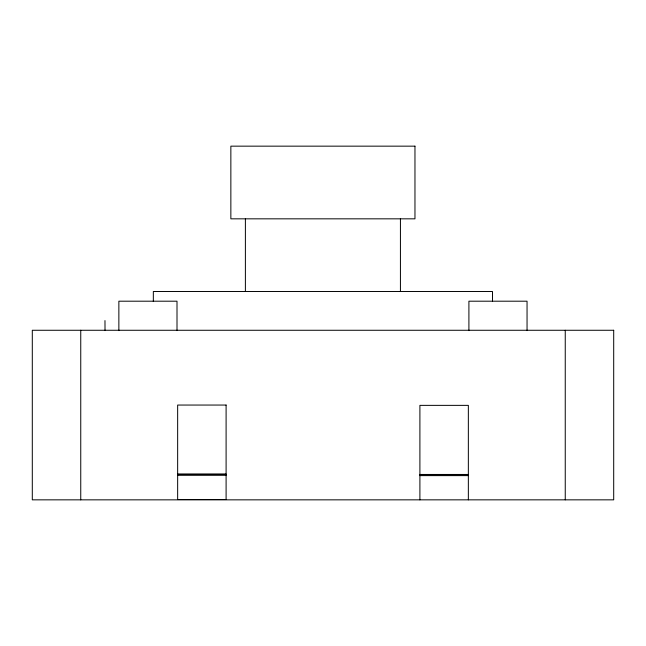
<?xml version="1.0" encoding="UTF-8"?>
<svg xmlns="http://www.w3.org/2000/svg" width="646" height="646" viewBox="0 0 646 646"><rect width="100%" height="100%" fill="white"/><g stroke="black" fill="none" stroke-linecap="round" stroke-linejoin="round"><path stroke-width="0.97" d="M104.975 320.577L105.023 330.607M177.65 474.14L226.1 474.14M177.65 474.301L226.1 474.301M419.9 474.455L468.35 474.455M419.9 474.616L468.35 474.616M177.65 475.303L226.1 475.303M419.9 475.618L468.35 475.618M565.25 330.267L565.25 499.842M527.047 330.607L527.047 301.197L468.907 301.197L468.907 330.607M492.486 301.537L492.486 291.507L153.336 291.507L153.336 301.537M468.35 499.842L468.35 405.365L419.9 405.365L419.9 499.842M400.431 218.833L400.431 291.507M245.391 218.833L245.391 291.507M177.004 330.607L177.004 301.197L118.864 301.197L118.864 330.607M80.75 330.267L80.75 499.842M414.966 146.157L230.856 146.157L230.856 218.833L414.966 218.833L414.966 146.157M613.7 330.267L32.3 330.267L32.3 499.842L613.7 499.842L613.7 330.267M226.1 405.05L177.65 405.05L177.65 499.528L226.1 499.528L226.1 405.05"/></g></svg>
